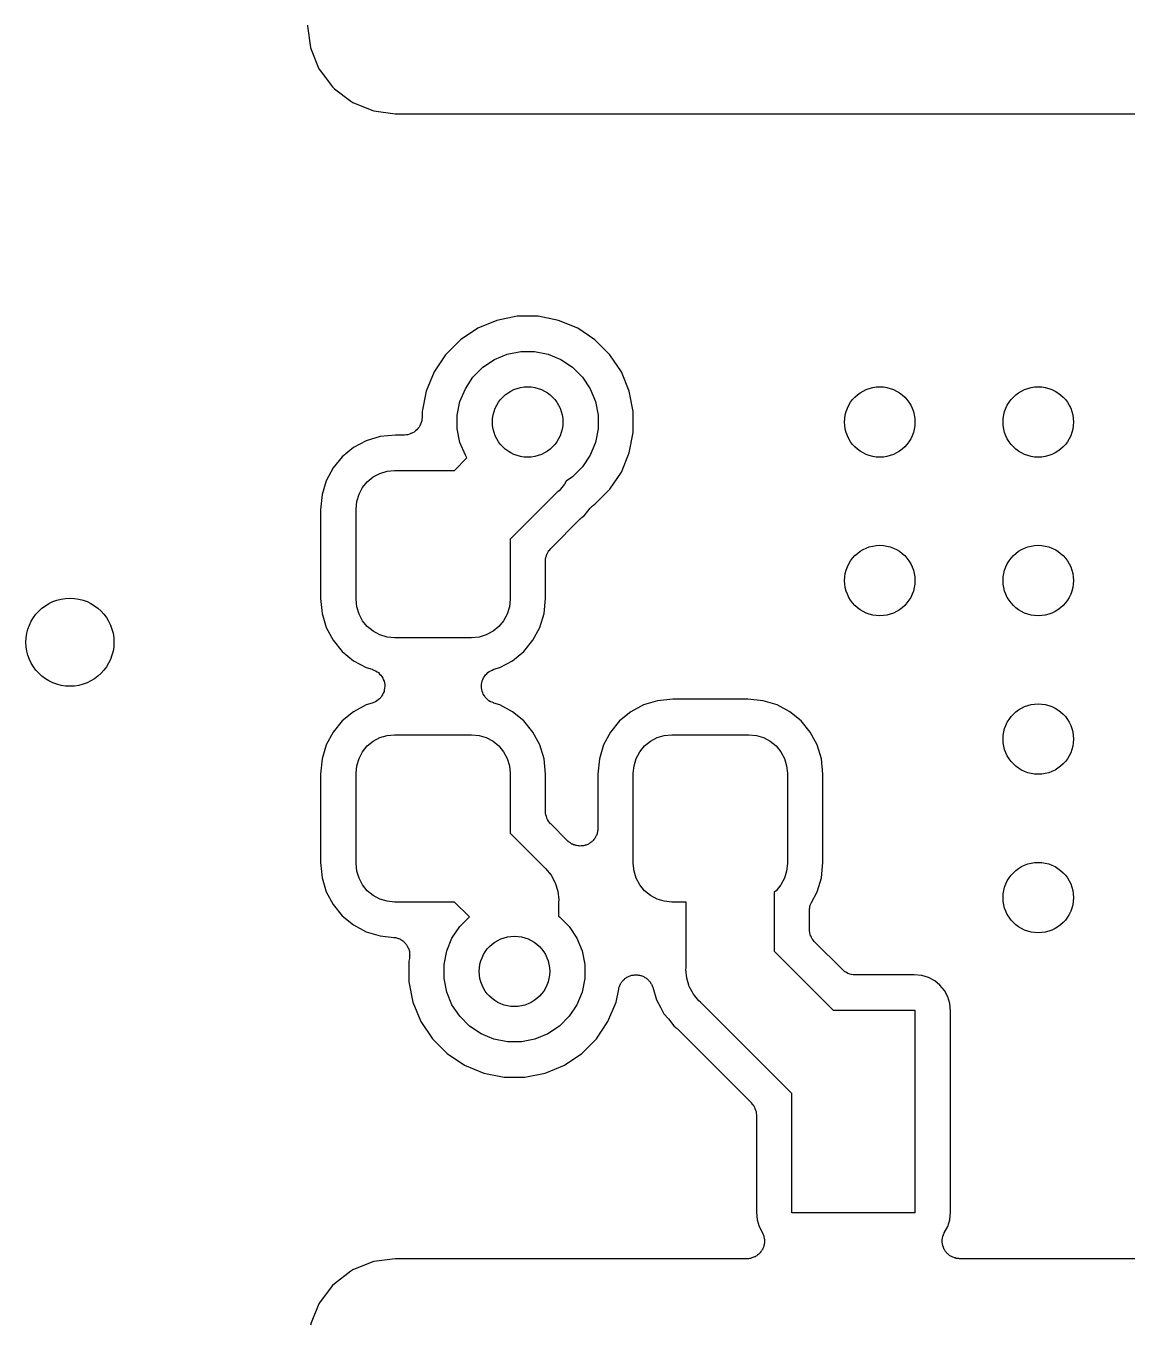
# Model space of a CAD drawing. Extents: x 57.2 to 140.8, y -181.8 to -103.2.
# Drawn here: x 102.4 to 108.65, y -161.37 to -154 of the extents above; entities that cross this region are included whole.
import ezdxf

# ---------------------------------------------------------------- set-up
doc = ezdxf.new("R2010")
doc.units = 0
doc.layers.add('BLACK', color=7, linetype='CONTINUOUS')

msp = doc.modelspace()

# ---------------------------------------------------------------- linework, layer by layer
at = {"layer": 'BLACK', "linetype": 'CONTINUOUS'}
for p, q in [((104, -153.997), (104, -154.003)), ((104, -154.003), (104.016, -154.123)), ((104.016, -154.123), (104.02, -154.135)), ((104.02, -154.135), (104.064, -154.244)), ((104.064, -154.244), (104.071, -154.255)), ((104.071, -154.255), (104.142, -154.348)), ((104.142, -154.348), (104.152, -154.358)), ((104.152, -154.358), (104.245, -154.429)), ((104.245, -154.429), (104.256, -154.436)), ((104.256, -154.436), (104.365, -154.48)), ((104.365, -154.48), (104.377, -154.484)), ((104.377, -154.484), (104.497, -154.5)), ((104.497, -154.5), (104.503, -154.5)), ((104.503, -154.5), (110.299, -154.5)), ((105.075, -155.673), (104.966, -155.718)), ((105.191, -155.65), (105.075, -155.673)), ((105.309, -155.65), (105.191, -155.65)), ((105.425, -155.673), (105.309, -155.65)), ((105.534, -155.718), (105.425, -155.673)), ((104.868, -155.784), (104.784, -155.868)), ((104.966, -155.718), (104.868, -155.784)), ((105.632, -155.784), (105.534, -155.718)), ((105.716, -155.868), (105.632, -155.784)), ((105.133, -155.865), (105.211, -155.85)), ((105.211, -155.85), (105.289, -155.85)), ((105.289, -155.85), (105.367, -155.865)), ((104.784, -155.868), (104.718, -155.966)), ((104.995, -155.939), (105.061, -155.896)), ((105.061, -155.896), (105.133, -155.865)), ((105.367, -155.865), (105.439, -155.896)), ((105.439, -155.896), (105.505, -155.939)), ((105.782, -155.966), (105.716, -155.868)), ((104.718, -155.966), (104.673, -156.075)), ((104.896, -156.061), (104.939, -155.995)), ((104.939, -155.995), (104.995, -155.939)), ((105.505, -155.939), (105.561, -155.995)), ((105.561, -155.995), (105.604, -156.061)), ((105.827, -156.075), (105.782, -155.966)), ((104.673, -156.075), (104.65, -156.191)), ((104.865, -156.133), (104.896, -156.061)), ((105.604, -156.061), (105.635, -156.133)), ((105.85, -156.191), (105.827, -156.075)), ((104.85, -156.211), (104.865, -156.133)), ((105.635, -156.133), (105.65, -156.211)), ((104.65, -156.225), (104.649, -156.234)), ((104.65, -156.191), (104.65, -156.224)), ((104.65, -156.224), (104.65, -156.224)), ((104.65, -156.224), (104.65, -156.224)), ((104.65, -156.224), (104.65, -156.224)), ((104.65, -156.224), (104.65, -156.225)), ((104.85, -156.289), (104.85, -156.211)), ((105.65, -156.211), (105.65, -156.289)), ((105.85, -156.309), (105.85, -156.191)), ((104.605, -156.307), (104.596, -156.312)), ((104.613, -156.301), (104.605, -156.307)), ((104.605, -156.307), (104.605, -156.307)), ((104.605, -156.307), (104.605, -156.307)), ((104.62, -156.295), (104.613, -156.301)), ((104.626, -156.287), (104.62, -156.295)), ((104.62, -156.295), (104.62, -156.295)), ((104.62, -156.295), (104.62, -156.295)), ((104.633, -156.28), (104.626, -156.287)), ((104.637, -156.271), (104.633, -156.279)), ((104.633, -156.279), (104.633, -156.28)), ((104.633, -156.28), (104.633, -156.28)), ((104.642, -156.263), (104.637, -156.271)), ((104.645, -156.253), (104.642, -156.262)), ((104.642, -156.262), (104.642, -156.263)), ((104.642, -156.263), (104.642, -156.263)), ((104.648, -156.244), (104.645, -156.253)), ((104.649, -156.234), (104.648, -156.244)), ((104.648, -156.244), (104.648, -156.244)), ((104.648, -156.244), (104.648, -156.244)), ((104.865, -156.367), (104.85, -156.289)), ((105.65, -156.289), (105.635, -156.367)), ((104.333, -156.356), (104.261, -156.395)), ((104.412, -156.332), (104.333, -156.356)), ((104.499, -156.324), (104.412, -156.332)), ((104.55, -156.324), (104.499, -156.324)), ((104.559, -156.323), (104.55, -156.324)), ((104.569, -156.322), (104.559, -156.323)), ((104.578, -156.319), (104.569, -156.322)), ((104.569, -156.322), (104.569, -156.322)), ((104.569, -156.322), (104.569, -156.322)), ((104.587, -156.316), (104.578, -156.319)), ((104.588, -156.316), (104.587, -156.316)), ((104.596, -156.312), (104.588, -156.316)), ((104.588, -156.316), (104.588, -156.316)), ((104.896, -156.439), (104.865, -156.367)), ((105.635, -156.367), (105.604, -156.439)), ((105.827, -156.425), (105.85, -156.309)), ((104.197, -156.447), (104.145, -156.511)), ((104.261, -156.395), (104.197, -156.447)), ((104.834, -156.525), (104.905, -156.454)), ((104.905, -156.454), (104.896, -156.439)), ((105.604, -156.439), (105.561, -156.505)), ((105.782, -156.534), (105.827, -156.425)), ((104.145, -156.511), (104.106, -156.583)), ((104.451, -156.529), (104.494, -156.525)), ((104.494, -156.525), (104.834, -156.525)), ((105.561, -156.505), (105.505, -156.561)), ((104.106, -156.583), (104.082, -156.662)), ((104.312, -156.622), (104.339, -156.589)), ((104.339, -156.589), (104.372, -156.562)), ((104.372, -156.562), (104.41, -156.542)), ((104.41, -156.542), (104.451, -156.529)), ((105.468, -156.586), (105.459, -156.602)), ((105.505, -156.561), (105.468, -156.586)), ((105.716, -156.632), (105.782, -156.534)), ((104.082, -156.662), (104.074, -156.749)), ((104.279, -156.701), (104.292, -156.66)), ((104.292, -156.66), (104.312, -156.622)), ((105.418, -156.648), (105.15, -156.916)), ((105.428, -156.64), (105.418, -156.648)), ((105.459, -156.602), (105.428, -156.64)), ((105.632, -156.716), (105.716, -156.632)), ((104.074, -156.749), (104.074, -157.251)), ((104.275, -156.744), (104.279, -156.701)), ((104.275, -157.256), (104.275, -156.744)), ((105.57, -156.782), (105.604, -156.74)), ((105.604, -156.74), (105.605, -156.739)), ((105.605, -156.739), (105.608, -156.736)), ((105.608, -156.736), (105.611, -156.733)), ((105.611, -156.733), (105.615, -156.729)), ((105.615, -156.729), (105.619, -156.725)), ((105.619, -156.725), (105.623, -156.723)), ((105.623, -156.723), (105.626, -156.72)), ((105.626, -156.72), (105.632, -156.716)), ((105.381, -156.968), (105.549, -156.8)), ((105.549, -156.8), (105.55, -156.799)), ((105.55, -156.799), (105.553, -156.796)), ((105.553, -156.796), (105.556, -156.793)), ((105.556, -156.793), (105.57, -156.782)), ((105.15, -156.916), (105.15, -157.256)), ((105.375, -156.975), (105.381, -156.968)), ((105.351, -157.037), (105.352, -157.028)), ((105.351, -157.039), (105.351, -157.037)), ((105.351, -157.251), (105.351, -157.039)), ((105.351, -157.039), (105.351, -157.039)), ((105.351, -157.039), (105.351, -157.039)), ((105.351, -157.039), (105.351, -157.039)), ((105.352, -157.028), (105.353, -157.019)), ((105.353, -157.019), (105.354, -157.019)), ((105.354, -157.018), (105.356, -157.009)), ((105.354, -157.019), (105.354, -157.018)), ((105.356, -157.009), (105.359, -157)), ((105.359, -157), (105.36, -156.999)), ((105.359, -157), (105.359, -157)), ((105.36, -156.999), (105.364, -156.991)), ((105.364, -156.991), (105.368, -156.983)), ((105.368, -156.983), (105.369, -156.983)), ((105.369, -156.982), (105.375, -156.975)), ((105.369, -156.983), (105.369, -156.982)), ((104.074, -157.251), (104.082, -157.338)), ((104.279, -157.299), (104.275, -157.256)), ((105.15, -157.256), (105.146, -157.299)), ((105.343, -157.338), (105.351, -157.251)), ((104.082, -157.338), (104.106, -157.417)), ((104.292, -157.34), (104.279, -157.299)), ((105.146, -157.299), (105.133, -157.34)), ((105.319, -157.417), (105.343, -157.338)), ((104.312, -157.378), (104.292, -157.34)), ((104.339, -157.411), (104.312, -157.378)), ((104.372, -157.438), (104.339, -157.411)), ((105.086, -157.411), (105.053, -157.438)), ((105.113, -157.378), (105.086, -157.411)), ((105.133, -157.34), (105.113, -157.378)), ((104.106, -157.417), (104.145, -157.489)), ((104.41, -157.458), (104.372, -157.438)), ((104.451, -157.471), (104.41, -157.458)), ((104.494, -157.475), (104.451, -157.471)), ((104.931, -157.475), (104.494, -157.475)), ((104.974, -157.471), (104.931, -157.475)), ((105.015, -157.458), (104.974, -157.471)), ((105.053, -157.438), (105.015, -157.458)), ((105.28, -157.489), (105.319, -157.417)), ((104.145, -157.489), (104.197, -157.553)), ((104.197, -157.553), (104.261, -157.605)), ((105.164, -157.605), (105.228, -157.553)), ((105.228, -157.553), (105.28, -157.489)), ((104.261, -157.605), (104.333, -157.644)), ((105.092, -157.644), (105.164, -157.605)), ((104.333, -157.644), (104.367, -157.654)), ((104.367, -157.654), (104.368, -157.655)), ((104.368, -157.655), (104.368, -157.655)), ((104.368, -157.655), (104.368, -157.655)), ((104.368, -157.655), (104.368, -157.655)), ((104.368, -157.655), (104.377, -157.659)), ((104.377, -157.659), (104.386, -157.662)), ((104.386, -157.662), (104.386, -157.662)), ((104.386, -157.662), (104.386, -157.662)), ((104.386, -157.662), (104.395, -157.668)), ((104.395, -157.668), (104.402, -157.673)), ((104.402, -157.673), (104.402, -157.673)), ((104.402, -157.673), (104.402, -157.673)), ((104.402, -157.673), (104.409, -157.681)), ((104.409, -157.681), (104.416, -157.687)), ((104.416, -157.687), (104.416, -157.687)), ((104.416, -157.687), (104.416, -157.687)), ((104.416, -157.687), (104.421, -157.695)), ((104.421, -157.695), (104.427, -157.704)), ((104.427, -157.704), (104.427, -157.704)), ((104.427, -157.704), (104.427, -157.704)), ((104.427, -157.704), (104.43, -157.712)), ((104.995, -157.711), (104.999, -157.703)), ((104.999, -157.702), (105.005, -157.694)), ((104.999, -157.703), (104.999, -157.702)), ((104.999, -157.702), (104.999, -157.702)), ((105.005, -157.694), (105.01, -157.686)), ((105.01, -157.686), (105.017, -157.679)), ((105.01, -157.686), (105.01, -157.686)), ((105.01, -157.686), (105.01, -157.686)), ((105.017, -157.679), (105.024, -157.673)), ((105.024, -157.672), (105.032, -157.667)), ((105.024, -157.673), (105.024, -157.672)), ((105.024, -157.673), (105.024, -157.673)), ((105.032, -157.667), (105.04, -157.662)), ((105.04, -157.662), (105.049, -157.658)), ((105.04, -157.662), (105.04, -157.662)), ((105.04, -157.662), (105.04, -157.662)), ((105.049, -157.658), (105.058, -157.654)), ((105.058, -157.654), (105.092, -157.644)), ((105.058, -157.654), (105.058, -157.654)), ((105.058, -157.654), (105.058, -157.654)), ((105.058, -157.654), (105.058, -157.654)), ((104.43, -157.712), (104.434, -157.722)), ((104.434, -157.78), (104.43, -157.789)), ((104.434, -157.722), (104.434, -157.722)), ((104.434, -157.722), (104.434, -157.722)), ((104.434, -157.722), (104.436, -157.731)), ((104.435, -157.77), (104.434, -157.779)), ((104.434, -157.779), (104.434, -157.78)), ((104.434, -157.78), (104.434, -157.78)), ((104.437, -157.761), (104.435, -157.77)), ((104.436, -157.731), (104.438, -157.741)), ((104.438, -157.751), (104.437, -157.76)), ((104.437, -157.76), (104.437, -157.76)), ((104.437, -157.76), (104.437, -157.761)), ((104.438, -157.741), (104.438, -157.741)), ((104.438, -157.741), (104.438, -157.741)), ((104.438, -157.741), (104.438, -157.751)), ((104.987, -157.749), (104.988, -157.74)), ((104.987, -157.759), (104.987, -157.749)), ((104.989, -157.769), (104.987, -157.759)), ((104.987, -157.759), (104.987, -157.759)), ((104.987, -157.759), (104.987, -157.759)), ((104.988, -157.739), (104.99, -157.73)), ((104.988, -157.74), (104.988, -157.739)), ((104.988, -157.74), (104.988, -157.74)), ((104.991, -157.778), (104.989, -157.769)), ((104.99, -157.73), (104.991, -157.721)), ((104.991, -157.72), (104.995, -157.711)), ((104.991, -157.721), (104.991, -157.72)), ((104.991, -157.72), (104.991, -157.72)), ((104.995, -157.787), (104.991, -157.778)), ((104.991, -157.778), (104.991, -157.778)), ((104.991, -157.778), (104.991, -157.778)), ((104.367, -157.846), (104.333, -157.856)), ((104.376, -157.842), (104.367, -157.846)), ((104.385, -157.838), (104.376, -157.842)), ((104.393, -157.833), (104.385, -157.838)), ((104.385, -157.838), (104.385, -157.838)), ((104.385, -157.838), (104.385, -157.838)), ((104.401, -157.828), (104.393, -157.833)), ((104.408, -157.821), (104.401, -157.827)), ((104.401, -157.827), (104.401, -157.827)), ((104.401, -157.827), (104.401, -157.828)), ((104.415, -157.814), (104.408, -157.821)), ((104.42, -157.806), (104.415, -157.814)), ((104.415, -157.814), (104.415, -157.814)), ((104.415, -157.814), (104.415, -157.814)), ((104.426, -157.798), (104.42, -157.806)), ((104.43, -157.789), (104.426, -157.797)), ((104.426, -157.797), (104.426, -157.798)), ((104.426, -157.798), (104.426, -157.798)), ((104.998, -157.796), (104.995, -157.787)), ((105.004, -157.804), (104.998, -157.796)), ((104.998, -157.796), (104.998, -157.796)), ((104.998, -157.796), (104.998, -157.796)), ((105.009, -157.813), (105.004, -157.804)), ((105.016, -157.819), (105.009, -157.813)), ((105.009, -157.813), (105.009, -157.813)), ((105.009, -157.813), (105.009, -157.813)), ((105.023, -157.827), (105.016, -157.819)), ((105.03, -157.832), (105.023, -157.827)), ((105.023, -157.827), (105.023, -157.827)), ((105.023, -157.827), (105.023, -157.827)), ((105.039, -157.838), (105.03, -157.832)), ((105.048, -157.841), (105.039, -157.838)), ((105.039, -157.838), (105.039, -157.838)), ((105.039, -157.838), (105.039, -157.838)), ((105.057, -157.845), (105.048, -157.841)), ((105.058, -157.846), (105.057, -157.845)), ((105.057, -157.845), (105.057, -157.845)), ((105.057, -157.845), (105.057, -157.845)), ((105.057, -157.845), (105.057, -157.845)), ((105.092, -157.856), (105.058, -157.846)), ((105.987, -157.832), (105.908, -157.856)), ((106.074, -157.824), (105.987, -157.832)), ((106.501, -157.824), (106.074, -157.824)), ((106.588, -157.832), (106.501, -157.824)), ((106.667, -157.856), (106.588, -157.832)), ((104.261, -157.895), (104.197, -157.947)), ((104.333, -157.856), (104.261, -157.895)), ((105.164, -157.895), (105.092, -157.856)), ((105.228, -157.947), (105.164, -157.895)), ((105.836, -157.895), (105.772, -157.947)), ((105.908, -157.856), (105.836, -157.895)), ((106.739, -157.895), (106.667, -157.856)), ((106.803, -157.947), (106.739, -157.895)), ((104.197, -157.947), (104.145, -158.011)), ((105.28, -158.011), (105.228, -157.947)), ((105.772, -157.947), (105.72, -158.011)), ((106.855, -158.011), (106.803, -157.947)), ((104.145, -158.011), (104.106, -158.083)), ((104.339, -158.089), (104.372, -158.062)), ((104.372, -158.062), (104.41, -158.042)), ((104.41, -158.042), (104.451, -158.029)), ((104.451, -158.029), (104.494, -158.025)), ((104.494, -158.025), (104.931, -158.025)), ((104.931, -158.025), (104.974, -158.029)), ((104.974, -158.029), (105.015, -158.042)), ((105.015, -158.042), (105.053, -158.062)), ((105.053, -158.062), (105.086, -158.089)), ((105.319, -158.083), (105.28, -158.011)), ((105.72, -158.011), (105.681, -158.083)), ((105.914, -158.089), (105.947, -158.062)), ((105.947, -158.062), (105.985, -158.042)), ((105.985, -158.042), (106.026, -158.029)), ((106.026, -158.029), (106.069, -158.025)), ((106.069, -158.025), (106.506, -158.025)), ((106.506, -158.025), (106.549, -158.029)), ((106.549, -158.029), (106.59, -158.042)), ((106.59, -158.042), (106.628, -158.062)), ((106.628, -158.062), (106.661, -158.089)), ((106.894, -158.083), (106.855, -158.011)), ((104.106, -158.083), (104.082, -158.162)), ((104.292, -158.16), (104.312, -158.122)), ((104.312, -158.122), (104.339, -158.089)), ((105.086, -158.089), (105.113, -158.122)), ((105.113, -158.122), (105.133, -158.16)), ((105.343, -158.162), (105.319, -158.083)), ((105.681, -158.083), (105.657, -158.162)), ((105.867, -158.16), (105.887, -158.122)), ((105.887, -158.122), (105.914, -158.089)), ((106.661, -158.089), (106.688, -158.122)), ((106.688, -158.122), (106.708, -158.16)), ((106.918, -158.162), (106.894, -158.083)), ((104.082, -158.162), (104.074, -158.249)), ((104.275, -158.244), (104.279, -158.201)), ((104.279, -158.201), (104.292, -158.16)), ((105.133, -158.16), (105.146, -158.201)), ((105.146, -158.201), (105.15, -158.244)), ((105.351, -158.249), (105.343, -158.162)), ((105.657, -158.162), (105.649, -158.249)), ((105.85, -158.244), (105.854, -158.201)), ((105.854, -158.201), (105.867, -158.16)), ((106.708, -158.16), (106.721, -158.201)), ((106.721, -158.201), (106.725, -158.244)), ((106.926, -158.249), (106.918, -158.162)), ((104.074, -158.249), (104.074, -158.751)), ((104.275, -158.756), (104.275, -158.244)), ((105.15, -158.244), (105.15, -158.584)), ((105.351, -158.461), (105.351, -158.249)), ((105.649, -158.249), (105.649, -158.558)), ((105.85, -158.756), (105.85, -158.244)), ((106.725, -158.244), (106.725, -158.756)), ((106.926, -158.751), (106.926, -158.249)), ((105.352, -158.47), (105.351, -158.461)), ((105.353, -158.48), (105.352, -158.47)), ((105.353, -158.481), (105.353, -158.48)), ((105.353, -158.48), (105.353, -158.48)), ((105.356, -158.489), (105.353, -158.481)), ((105.359, -158.498), (105.356, -158.489)), ((105.359, -158.499), (105.359, -158.498)), ((105.363, -158.507), (105.359, -158.499)), ((105.359, -158.499), (105.359, -158.499)), ((105.368, -158.516), (105.363, -158.507)), ((105.374, -158.524), (105.368, -158.516)), ((105.368, -158.516), (105.368, -158.516)), ((105.368, -158.516), (105.368, -158.516)), ((105.15, -158.584), (105.343, -158.777)), ((105.38, -158.531), (105.374, -158.524)), ((105.38, -158.532), (105.38, -158.531)), ((105.381, -158.532), (105.38, -158.532)), ((105.38, -158.532), (105.38, -158.532)), ((105.474, -158.625), (105.381, -158.532)), ((105.381, -158.532), (105.381, -158.532)), ((105.644, -158.587), (105.642, -158.592)), ((105.645, -158.583), (105.644, -158.587)), ((105.646, -158.578), (105.645, -158.583)), ((105.647, -158.573), (105.646, -158.578)), ((105.648, -158.568), (105.647, -158.573)), ((105.649, -158.559), (105.648, -158.564)), ((105.648, -158.564), (105.648, -158.568)), ((105.649, -158.558), (105.649, -158.559)), ((105.477, -158.628), (105.474, -158.625)), ((105.48, -158.631), (105.477, -158.628)), ((105.481, -158.632), (105.48, -158.631)), ((105.485, -158.635), (105.481, -158.632)), ((105.489, -158.637), (105.485, -158.635)), ((105.493, -158.64), (105.489, -158.637)), ((105.497, -158.643), (105.493, -158.64)), ((105.501, -158.646), (105.497, -158.643)), ((105.506, -158.647), (105.501, -158.646)), ((105.51, -158.65), (105.506, -158.647)), ((105.515, -158.651), (105.51, -158.65)), ((105.519, -158.653), (105.515, -158.651)), ((105.524, -158.654), (105.519, -158.653)), ((105.528, -158.655), (105.524, -158.654)), ((105.534, -158.656), (105.528, -158.655)), ((105.538, -158.657), (105.534, -158.656)), ((105.543, -158.657), (105.538, -158.657)), ((105.548, -158.658), (105.543, -158.657)), ((105.553, -158.657), (105.548, -158.658)), ((105.558, -158.657), (105.553, -158.657)), ((105.563, -158.656), (105.558, -158.657)), ((105.567, -158.656), (105.563, -158.656)), ((105.572, -158.654), (105.567, -158.656)), ((105.577, -158.653), (105.572, -158.654)), ((105.582, -158.652), (105.577, -158.653)), ((105.586, -158.65), (105.582, -158.652)), ((105.591, -158.648), (105.586, -158.65)), ((105.595, -158.646), (105.591, -158.648)), ((105.599, -158.643), (105.595, -158.646)), ((105.603, -158.641), (105.599, -158.643)), ((105.607, -158.638), (105.603, -158.641)), ((105.612, -158.635), (105.607, -158.638)), ((105.615, -158.632), (105.612, -158.635)), ((105.619, -158.629), (105.615, -158.632)), ((105.622, -158.625), (105.619, -158.629)), ((105.625, -158.621), (105.622, -158.625)), ((105.628, -158.618), (105.625, -158.621)), ((105.631, -158.614), (105.628, -158.618)), ((105.634, -158.61), (105.631, -158.614)), ((105.636, -158.605), (105.634, -158.61)), ((105.638, -158.601), (105.636, -158.605)), ((105.64, -158.597), (105.638, -158.601)), ((105.642, -158.592), (105.64, -158.597)), ((104.074, -158.751), (104.082, -158.838)), ((104.279, -158.799), (104.275, -158.756)), ((104.292, -158.84), (104.279, -158.799)), ((105.343, -158.777), (105.352, -158.785)), ((105.352, -158.785), (105.384, -158.823)), ((105.854, -158.799), (105.85, -158.756)), ((105.867, -158.84), (105.854, -158.799)), ((106.721, -158.799), (106.708, -158.84)), ((106.725, -158.756), (106.721, -158.799)), ((106.918, -158.838), (106.926, -158.751)), ((104.082, -158.838), (104.106, -158.917)), ((104.312, -158.878), (104.292, -158.84)), ((104.339, -158.911), (104.312, -158.878)), ((105.384, -158.823), (105.405, -158.863)), ((105.405, -158.863), (105.407, -158.866)), ((105.407, -158.866), (105.421, -158.913)), ((105.887, -158.878), (105.867, -158.84)), ((105.914, -158.911), (105.887, -158.878)), ((106.688, -158.878), (106.661, -158.911)), ((106.708, -158.84), (106.688, -158.878)), ((106.894, -158.917), (106.918, -158.838)), ((104.106, -158.917), (104.145, -158.989)), ((104.372, -158.938), (104.339, -158.911)), ((104.41, -158.958), (104.372, -158.938)), ((104.451, -158.971), (104.41, -158.958)), ((105.421, -158.913), (105.426, -158.962)), ((105.947, -158.938), (105.914, -158.911)), ((105.985, -158.958), (105.947, -158.938)), ((106.026, -158.971), (105.985, -158.958)), ((106.661, -158.911), (106.65, -158.92)), ((106.65, -158.92), (106.65, -159.254)), ((106.862, -158.977), (106.894, -158.917)), ((104.145, -158.989), (104.197, -159.053)), ((104.494, -158.975), (104.451, -158.971)), ((104.834, -158.975), (104.494, -158.975)), ((104.919, -159.06), (104.834, -158.975)), ((105.426, -158.962), (105.425, -158.975)), ((105.425, -158.975), (105.425, -159.055)), ((106.069, -158.975), (106.026, -158.971)), ((106.15, -158.975), (106.069, -158.975)), ((106.15, -159.346), (106.15, -158.975)), ((106.85, -159.014), (106.852, -159.009)), ((106.85, -159.019), (106.85, -159.014)), ((106.85, -159.023), (106.85, -159.019)), ((106.85, -159.024), (106.85, -159.023)), ((106.85, -159.13), (106.85, -159.024)), ((106.852, -159.003), (106.853, -158.999)), ((106.852, -159.009), (106.852, -159.003)), ((106.853, -158.999), (106.854, -158.995)), ((106.854, -158.995), (106.856, -158.99)), ((106.856, -158.99), (106.858, -158.985)), ((106.858, -158.985), (106.86, -158.981)), ((106.86, -158.981), (106.862, -158.977)), ((104.197, -159.053), (104.261, -159.105)), ((104.261, -159.105), (104.333, -159.144)), ((104.864, -159.114), (104.919, -159.06)), ((105.425, -159.055), (105.43, -159.059)), ((105.43, -159.059), (105.485, -159.114)), ((104.333, -159.144), (104.412, -159.168)), ((104.412, -159.168), (104.49, -159.176)), ((104.49, -159.176), (104.491, -159.176)), ((104.491, -159.176), (104.495, -159.177)), ((104.495, -159.177), (104.5, -159.177)), ((104.5, -159.177), (104.505, -159.179)), ((104.505, -159.179), (104.51, -159.18)), ((104.51, -159.18), (104.514, -159.182)), ((104.79, -159.253), (104.82, -159.18)), ((104.82, -159.18), (104.864, -159.114)), ((105.485, -159.114), (105.529, -159.18)), ((105.529, -159.18), (105.559, -159.253)), ((106.851, -159.139), (106.85, -159.13)), ((106.852, -159.149), (106.851, -159.139)), ((106.852, -159.15), (106.852, -159.149)), ((106.852, -159.149), (106.852, -159.149)), ((106.855, -159.158), (106.852, -159.15)), ((106.857, -159.167), (106.855, -159.158)), ((106.857, -159.168), (106.857, -159.167)), ((106.858, -159.168), (106.857, -159.168)), ((106.862, -159.176), (106.858, -159.168)), ((106.866, -159.185), (106.862, -159.176)), ((104.514, -159.182), (104.519, -159.183)), ((104.519, -159.183), (104.523, -159.185)), ((104.523, -159.185), (104.528, -159.187)), ((104.528, -159.187), (104.532, -159.19)), ((104.532, -159.19), (104.536, -159.192)), ((104.536, -159.192), (104.54, -159.196)), ((104.54, -159.196), (104.544, -159.198)), ((104.544, -159.198), (104.547, -159.202)), ((104.547, -159.202), (104.551, -159.205)), ((104.551, -159.205), (104.554, -159.209)), ((104.554, -159.209), (104.558, -159.212)), ((104.558, -159.212), (104.56, -159.216)), ((104.56, -159.216), (104.563, -159.22)), ((104.563, -159.22), (104.566, -159.224)), ((104.566, -159.224), (104.568, -159.229)), ((104.568, -159.229), (104.57, -159.233)), ((104.57, -159.233), (104.572, -159.237)), ((104.572, -159.237), (104.574, -159.242)), ((104.574, -159.242), (104.576, -159.247)), ((104.576, -159.247), (104.577, -159.251)), ((104.577, -159.251), (104.578, -159.256)), ((104.775, -159.33), (104.79, -159.253)), ((105.559, -159.253), (105.575, -159.33)), ((106.65, -159.254), (106.986, -159.59)), ((106.867, -159.186), (106.866, -159.185)), ((106.866, -159.185), (106.866, -159.185)), ((106.873, -159.193), (106.867, -159.186)), ((106.878, -159.2), (106.873, -159.193)), ((106.879, -159.201), (106.878, -159.2)), ((107.038, -159.359), (106.879, -159.201)), ((106.879, -159.201), (106.879, -159.201)), ((106.879, -159.201), (106.879, -159.201)), ((106.879, -159.201), (106.879, -159.201)), ((104.578, -159.295), (104.575, -159.31)), ((104.575, -159.31), (104.575, -159.428)), ((104.578, -159.256), (104.578, -159.261)), ((104.578, -159.261), (104.579, -159.266)), ((104.579, -159.286), (104.578, -159.29)), ((104.578, -159.29), (104.578, -159.295)), ((104.579, -159.266), (104.579, -159.271)), ((104.579, -159.271), (104.58, -159.275)), ((104.58, -159.275), (104.579, -159.28)), ((104.579, -159.28), (104.579, -159.286)), ((104.775, -159.409), (104.775, -159.33)), ((105.575, -159.33), (105.575, -159.409)), ((105.81, -159.405), (105.814, -159.402)), ((105.814, -159.402), (105.818, -159.4)), ((105.818, -159.4), (105.823, -159.398)), ((105.823, -159.398), (105.827, -159.396)), ((105.827, -159.396), (105.832, -159.394)), ((105.832, -159.394), (105.836, -159.392)), ((105.836, -159.392), (105.841, -159.391)), ((105.841, -159.391), (105.846, -159.39)), ((105.846, -159.39), (105.851, -159.39)), ((105.851, -159.39), (105.856, -159.389)), ((105.856, -159.389), (105.861, -159.389)), ((105.861, -159.389), (105.866, -159.388)), ((105.866, -159.388), (105.87, -159.389)), ((105.87, -159.389), (105.875, -159.389)), ((105.875, -159.389), (105.88, -159.39)), ((105.88, -159.39), (105.885, -159.39)), ((105.885, -159.39), (105.89, -159.392)), ((105.89, -159.392), (105.894, -159.393)), ((105.894, -159.393), (105.899, -159.395)), ((105.899, -159.395), (105.904, -159.396)), ((105.904, -159.396), (105.908, -159.398)), ((105.908, -159.398), (105.912, -159.4)), ((105.912, -159.4), (105.916, -159.403)), ((106.149, -159.358), (106.15, -159.346)), ((106.154, -159.407), (106.149, -159.358)), ((107.045, -159.365), (107.038, -159.359)), ((107.052, -159.371), (107.045, -159.365)), ((107.053, -159.372), (107.052, -159.371)), ((107.052, -159.371), (107.052, -159.371)), ((107.061, -159.376), (107.053, -159.372)), ((107.069, -159.38), (107.061, -159.376)), ((107.069, -159.381), (107.069, -159.38)), ((107.07, -159.381), (107.069, -159.381)), ((107.079, -159.384), (107.07, -159.381)), ((107.088, -159.386), (107.079, -159.384)), ((107.089, -159.387), (107.088, -159.386)), ((107.088, -159.386), (107.088, -159.386)), ((107.098, -159.388), (107.089, -159.387)), ((107.107, -159.389), (107.098, -159.388)), ((107.108, -159.389), (107.107, -159.389)), ((107.445, -159.389), (107.108, -159.389)), ((107.108, -159.389), (107.108, -159.389)), ((107.108, -159.389), (107.108, -159.389)), ((107.108, -159.389), (107.108, -159.389)), ((107.489, -159.393), (107.445, -159.389)), ((107.527, -159.404), (107.489, -159.393)), ((104.575, -159.428), (104.598, -159.544)), ((104.79, -159.486), (104.775, -159.409)), ((105.575, -159.409), (105.559, -159.486)), ((105.752, -159.544), (105.767, -159.469)), ((105.767, -159.467), (105.768, -159.463)), ((105.767, -159.469), (105.767, -159.467)), ((105.768, -159.463), (105.769, -159.458)), ((105.769, -159.458), (105.771, -159.454)), ((105.771, -159.454), (105.773, -159.449)), ((105.773, -159.449), (105.775, -159.445)), ((105.775, -159.445), (105.777, -159.44)), ((105.777, -159.44), (105.78, -159.436)), ((105.78, -159.436), (105.782, -159.432)), ((105.782, -159.432), (105.785, -159.428)), ((105.785, -159.428), (105.788, -159.424)), ((105.788, -159.424), (105.792, -159.421)), ((105.792, -159.421), (105.795, -159.417)), ((105.795, -159.417), (105.799, -159.414)), ((105.799, -159.414), (105.802, -159.41)), ((105.802, -159.41), (105.806, -159.408)), ((105.806, -159.408), (105.81, -159.405)), ((105.916, -159.403), (105.921, -159.405)), ((105.921, -159.405), (105.924, -159.409)), ((105.924, -159.409), (105.928, -159.411)), ((105.928, -159.411), (105.932, -159.415)), ((105.932, -159.415), (105.936, -159.418)), ((105.936, -159.418), (105.939, -159.422)), ((105.939, -159.422), (105.942, -159.425)), ((105.942, -159.425), (105.945, -159.429)), ((105.945, -159.429), (105.948, -159.433)), ((105.948, -159.433), (105.95, -159.437)), ((105.95, -159.437), (105.953, -159.441)), ((105.953, -159.441), (105.955, -159.446)), ((105.955, -159.446), (105.957, -159.45)), ((105.957, -159.45), (105.959, -159.455)), ((105.959, -159.455), (105.96, -159.459)), ((105.96, -159.459), (105.982, -159.531)), ((106.166, -159.448), (106.154, -159.407)), ((106.168, -159.454), (106.166, -159.448)), ((106.191, -159.498), (106.168, -159.454)), ((107.562, -159.423), (107.527, -159.404)), ((107.592, -159.448), (107.562, -159.423)), ((107.617, -159.478), (107.592, -159.448)), ((104.598, -159.544), (104.643, -159.654)), ((104.82, -159.559), (104.79, -159.486)), ((105.559, -159.486), (105.529, -159.559)), ((105.706, -159.654), (105.752, -159.544)), ((105.982, -159.531), (106.006, -159.576)), ((106.222, -159.536), (106.191, -159.498)), ((106.232, -159.543), (106.222, -159.536)), ((106.75, -160.062), (106.232, -159.543)), ((107.636, -159.513), (107.617, -159.478)), ((107.647, -159.551), (107.636, -159.513)), ((104.864, -159.624), (104.82, -159.559)), ((105.529, -159.559), (105.485, -159.624)), ((106.006, -159.576), (106.006, -159.576)), ((106.006, -159.576), (106.024, -159.609)), ((106.024, -159.609), (106.049, -159.639)), ((106.986, -159.59), (107.45, -159.59)), ((107.45, -159.59), (107.45, -160.74)), ((107.651, -159.595), (107.647, -159.551)), ((107.651, -160.735), (107.651, -159.595)), ((104.643, -159.654), (104.709, -159.752)), ((104.92, -159.68), (104.864, -159.624)), ((104.985, -159.724), (104.92, -159.68)), ((105.43, -159.68), (105.364, -159.724)), ((105.485, -159.624), (105.43, -159.68)), ((105.641, -159.752), (105.706, -159.654)), ((106.049, -159.639), (106.049, -159.639)), ((106.049, -159.639), (106.08, -159.678)), ((106.08, -159.678), (106.094, -159.689)), ((106.094, -159.689), (106.095, -159.69)), ((106.095, -159.69), (106.098, -159.693)), ((106.098, -159.693), (106.101, -159.695)), ((106.101, -159.695), (106.519, -160.114)), ((104.709, -159.752), (104.792, -159.835)), ((105.058, -159.754), (104.985, -159.724)), ((105.135, -159.769), (105.058, -159.754)), ((105.214, -159.769), (105.135, -159.769)), ((105.291, -159.754), (105.214, -159.769)), ((105.364, -159.724), (105.291, -159.754)), ((105.557, -159.835), (105.641, -159.752)), ((104.792, -159.835), (104.891, -159.901)), ((105.459, -159.901), (105.557, -159.835)), ((104.891, -159.901), (105, -159.946)), ((105.35, -159.946), (105.459, -159.901)), ((105, -159.946), (105.116, -159.969)), ((105.116, -159.969), (105.234, -159.969)), ((105.234, -159.969), (105.35, -159.946)), ((106.75, -160.74), (106.75, -160.062)), ((106.519, -160.114), (106.519, -160.114)), ((106.519, -160.114), (106.52, -160.114)), ((106.52, -160.114), (106.52, -160.114)), ((106.52, -160.114), (106.52, -160.115)), ((106.52, -160.115), (106.526, -160.122)), ((106.526, -160.122), (106.532, -160.129)), ((106.532, -160.129), (106.532, -160.129)), ((106.532, -160.129), (106.532, -160.13)), ((106.532, -160.13), (106.537, -160.138)), ((106.537, -160.138), (106.541, -160.146)), ((106.541, -160.146), (106.541, -160.147)), ((106.541, -160.147), (106.541, -160.147)), ((106.541, -160.147), (106.544, -160.156)), ((106.544, -160.156), (106.547, -160.165)), ((106.547, -160.165), (106.547, -160.165)), ((106.547, -160.165), (106.547, -160.166)), ((106.547, -160.166), (106.548, -160.175)), ((106.548, -160.175), (106.549, -160.184)), ((106.549, -160.184), (106.549, -160.735)), ((106.549, -160.735), (106.553, -160.779)), ((106.553, -160.779), (106.564, -160.817)), ((107.45, -160.74), (106.75, -160.74)), ((107.636, -160.817), (107.647, -160.779)), ((107.647, -160.779), (107.651, -160.735)), ((106.564, -160.817), (106.584, -160.853)), ((106.584, -160.853), (106.584, -160.854)), ((106.584, -160.854), (106.586, -160.858)), ((106.586, -160.858), (106.588, -160.863)), ((106.588, -160.863), (106.59, -160.867)), ((106.59, -160.867), (106.591, -160.872)), ((106.591, -160.872), (106.592, -160.877)), ((107.607, -160.88), (107.608, -160.875)), ((107.608, -160.875), (107.609, -160.871)), ((107.609, -160.871), (107.611, -160.866)), ((107.611, -160.866), (107.612, -160.861)), ((107.612, -160.861), (107.615, -160.857)), ((107.615, -160.857), (107.616, -160.853)), ((107.616, -160.853), (107.636, -160.817)), ((106.583, -160.948), (106.58, -160.952)), ((106.585, -160.943), (106.583, -160.948)), ((106.588, -160.939), (106.585, -160.943)), ((106.589, -160.934), (106.588, -160.939)), ((106.591, -160.93), (106.589, -160.934)), ((106.592, -160.925), (106.591, -160.93)), ((106.592, -160.877), (106.594, -160.881)), ((106.593, -160.92), (106.592, -160.925)), ((106.594, -160.915), (106.593, -160.92)), ((106.594, -160.881), (106.594, -160.886)), ((106.594, -160.886), (106.595, -160.891)), ((106.595, -160.911), (106.594, -160.915)), ((106.595, -160.891), (106.595, -160.896)), ((106.595, -160.896), (106.595, -160.901)), ((106.595, -160.901), (106.595, -160.906)), ((106.595, -160.906), (106.595, -160.911)), ((107.605, -160.89), (107.606, -160.885)), ((107.605, -160.895), (107.605, -160.89)), ((107.605, -160.899), (107.605, -160.895)), ((107.605, -160.904), (107.605, -160.899)), ((107.605, -160.91), (107.605, -160.904)), ((107.606, -160.914), (107.605, -160.91)), ((107.606, -160.885), (107.607, -160.88)), ((107.606, -160.919), (107.606, -160.914)), ((107.608, -160.924), (107.606, -160.919)), ((107.609, -160.929), (107.608, -160.924)), ((107.611, -160.933), (107.609, -160.929)), ((107.612, -160.937), (107.611, -160.933)), ((107.614, -160.942), (107.612, -160.937)), ((107.616, -160.947), (107.614, -160.942)), ((107.619, -160.951), (107.616, -160.947)), ((104.365, -161.02), (104.256, -161.064)), ((104.377, -161.016), (104.365, -161.02)), ((104.497, -161), (104.377, -161.016)), ((104.503, -161), (104.497, -161)), ((106.495, -161), (104.503, -161)), ((106.5, -161), (106.495, -161)), ((106.505, -161), (106.5, -161)), ((106.51, -160.999), (106.505, -161)), ((106.515, -160.998), (106.51, -160.999)), ((106.519, -160.997), (106.515, -160.998)), ((106.524, -160.996), (106.519, -160.997)), ((106.529, -160.994), (106.524, -160.996)), ((106.533, -160.992), (106.529, -160.994)), ((106.538, -160.99), (106.533, -160.992)), ((106.542, -160.989), (106.538, -160.99)), ((106.546, -160.986), (106.542, -160.989)), ((106.551, -160.983), (106.546, -160.986)), ((106.554, -160.98), (106.551, -160.983)), ((106.558, -160.978), (106.554, -160.98)), ((106.562, -160.974), (106.558, -160.978)), ((106.566, -160.971), (106.562, -160.974)), ((106.569, -160.967), (106.566, -160.971)), ((106.572, -160.964), (106.569, -160.967)), ((106.575, -160.96), (106.572, -160.964)), ((106.578, -160.956), (106.575, -160.96)), ((106.58, -160.952), (106.578, -160.956)), ((107.621, -160.955), (107.619, -160.951)), ((107.624, -160.959), (107.621, -160.955)), ((107.627, -160.963), (107.624, -160.959)), ((107.63, -160.966), (107.627, -160.963)), ((107.633, -160.97), (107.63, -160.966)), ((107.637, -160.973), (107.633, -160.97)), ((107.641, -160.977), (107.637, -160.973)), ((107.645, -160.98), (107.641, -160.977)), ((107.648, -160.983), (107.645, -160.98)), ((107.653, -160.985), (107.648, -160.983)), ((107.657, -160.988), (107.653, -160.985)), ((107.661, -160.99), (107.657, -160.988)), ((107.665, -160.992), (107.661, -160.99)), ((107.67, -160.993), (107.665, -160.992)), ((107.675, -160.995), (107.67, -160.993)), ((107.679, -160.996), (107.675, -160.995)), ((107.684, -160.998), (107.679, -160.996)), ((107.689, -160.998), (107.684, -160.998)), ((107.694, -160.999), (107.689, -160.998)), ((107.699, -160.999), (107.694, -160.999)), ((107.703, -161), (107.699, -160.999)), ((107.705, -161), (107.703, -161)), ((112.993, -161), (107.705, -161)), ((104.245, -161.071), (104.152, -161.142)), ((104.256, -161.064), (104.245, -161.071)), ((104.142, -161.152), (104.071, -161.245)), ((104.152, -161.142), (104.142, -161.152)), ((104.064, -161.256), (104.02, -161.365)), ((104.071, -161.245), (104.064, -161.256)), ((104.02, -161.365), (104.016, -161.377))]:
    msp.add_line(p, q, dxfattribs=at)
at = {"layer": 'BLACK'}
for centre, radius in [((105.25, -156.25), 0.2), ((107.25, -156.25), 0.2), ((108.15, -156.25), 0.2), ((107.25, -157.15), 0.2), ((108.15, -157.15), 0.2), ((102.65, -157.5), 0.25), ((108.15, -158.05), 0.2), ((108.15, -158.95), 0.2), ((105.175, -159.369), 0.2)]:
    msp.add_circle(centre, radius, dxfattribs=at)

doc.saveas('drawing.dxf')
